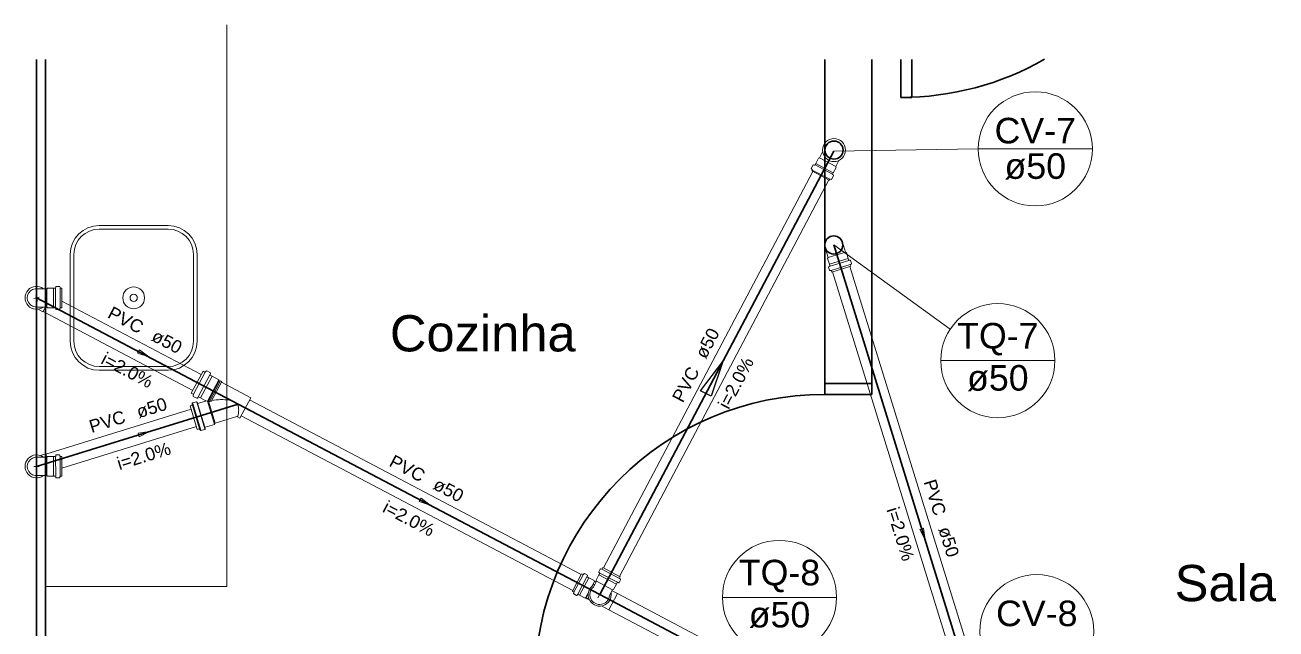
# Model space of a CAD drawing. Header units: inches. Extents: x -27 to 114, y -35 to 60.
# Drawn here: x 61.828 to 65.28, y -28.29 to -26.622 of the extents above; entities that cross this region are included whole.
import ezdxf

# ---------------------------------------------------------------- set-up
doc = ezdxf.new("R2010")
doc.units = ezdxf.units.IN
doc.header["$LTSCALE"] = 10
doc.header["$MEASUREMENT"] = 0
for name, color, linetype, lineweight in [('CV-Colunas', 6, 'Continuous', 30), ('CV-Indicação coluna', 5, 'Continuous', 20), ('CV-Sentido tubo', 8, 'Continuous', 20), ('CV-Seção tubo', 160, 'Continuous', 20), ('CV-Textos coluna', 7, 'Continuous', 20), ('CV-Textos tubo', 7, 'Continuous', 20), ('CV-Tubos detalhe', 6, 'Continuous', 30), ('Simbolos', 160, 'Continuous', 20), ('Simbolos_int', 5, 'Continuous', 5), ('TQ-Colunas', 6, 'Continuous', 30), ('TQ-Indicação coluna', 5, 'Continuous', 20), ('TQ-Sentido tubo', 8, 'Continuous', 20), ('TQ-Seção tubo', 160, 'Continuous', 20), ('TQ-Textos coluna', 7, 'Continuous', 20), ('TQ-Textos tubo', 7, 'Continuous', 20), ('TQ-Tubos detalhe', 6, 'Continuous', 30), ('xeixo', 3, 'Continuous', 20), ('xjanela-porta', 253, 'Continuous', 30), ('xmoveis', 253, 'Continuous', 20), ('xparede', 7, 'Continuous', 30), ('xtexto', 7, 'Continuous', 20)]:
    doc.layers.add(name, color=color, linetype=linetype, lineweight=lineweight)
doc.styles.add('Arial', font='arial.ttf')
doc.dimstyles.get("Standard").update_dxf_attribs({"dimtxt": 0.18, "dimasz": 0.18, "dimexe": 0.18, "dimexo": 0.0625, "dimgap": 0.09, "dimtad": 0, "dimtih": 1, "dimtoh": 1, "dimdec": 4, "dimzin": 0, "dimdsep": 46, "dimtxsty": 'Standard', "dimcen": 0.09, "dimadec": 0, "dimazin": 0, "dimtfac": 1, "dimtdec": 4, "dimtofl": 0, "dimtmove": 0, "dimatfit": 3, "dimfxl": 0, "dimtolj": 1, "dimtzin": 0, "dimarcsym": 0})

# ---------------------------------------------------------------- blocks, each defined once
blk = doc.blocks.new('_Closed')
at = {"color": 0, "linetype": 'ByBlock', "lineweight": -2}
for p, q in [((-1, 0.166667), (0, 0)), ((-1, 0.166667), (-1, -0.166667)), ((0, 0), (-1, -0.166667)), ((0, 0), (-1, 0))]:
    blk.add_line(p, q, dxfattribs=at)

msp = doc.modelspace()

# ---------------------------------------------------------------- linework, layer by layer
at = {"layer": 'CV-Colunas', "linetype": 'Continuous'}
msp.add_circle((64.0608, -26.9679), 0.025, dxfattribs=at)
at = {"layer": 'CV-Indicação coluna'}
for p, q in [((64.0602, -26.9704), (64.4587, -26.9645)), ((64.4587, -26.9645), (64.7737, -26.9645))]:
    msp.add_line(p, q, dxfattribs=at)
for centre in [(64.6162, -26.9645), (64.6204, -28.2975)]:
    msp.add_circle(centre, 0.1575, dxfattribs=at)
at = {"layer": 'CV-Seção tubo'}
for p, q in [((63.4248, -28.1217), (64.0022, -27.0268)), ((63.4691, -28.145), (64.0464, -27.0502))]:
    msp.add_line(p, q, dxfattribs=at)
at = {"layer": 'CV-Tubos detalhe'}
msp.add_line((63.4143, -28.1953), (64.0602, -26.9704), dxfattribs=at)
at = {"layer": 'Simbolos'}
for p, q in [((64.0104, -27.0051), (64.0182, -26.9903)), ((64.0182, -26.9903), (64.0209, -26.9895)), ((64.0295, -26.9731), (64.0209, -26.9895)), ((63.9982, -27.0185), (64.0034, -27.0088)), ((63.9984, -27.0198), (64.0007, -27.0218)), ((63.9996, -27.0255), (64.0009, -27.0231)), ((64.0479, -27.0509), (63.9996, -27.0255)), ((64.0045, -27.0083), (64.007, -27.0093)), ((64.0084, -27.0089), (64.0103, -27.0054)), ((64.0103, -27.0054), (64.0104, -27.0051)), ((64.0586, -27.0306), (64.0664, -27.0158)), ((64.0742, -26.9967), (64.0656, -27.013)), ((64.0664, -27.0158), (64.0656, -27.013)), ((64.0479, -27.0509), (64.0491, -27.0485)), ((64.0533, -27.0487), (64.0503, -27.0479)), ((64.0544, -27.0481), (64.0595, -27.0384)), ((64.0566, -27.0343), (64.0585, -27.0308)), ((64.0593, -27.0372), (64.057, -27.0357)), ((64.0585, -27.0308), (64.0586, -27.0306)), ((64.0927, -27.2497), (64.0843, -27.2225)), ((64.0445, -27.2646), (64.0361, -27.2374)), ((64.0431, -27.2669), (64.0445, -27.2646)), ((64.0481, -27.2829), (64.0431, -27.2669)), ((64.0952, -27.2508), (64.0927, -27.2497)), ((64.1001, -27.2668), (64.0952, -27.2508)), ((64.1002, -27.267), (64.1001, -27.2668)), ((64.1016, -27.2716), (64.1002, -27.267)), ((64.0485, -27.2995), (64.0459, -27.2912)), ((64.0463, -27.29), (64.0489, -27.2889)), ((64.0481, -27.2831), (64.0481, -27.2829)), ((64.0495, -27.2877), (64.0481, -27.2831)), ((64.0495, -27.3003), (64.0526, -27.3001)), ((64.0549, -27.3049), (64.0536, -27.3008)), ((64.1069, -27.2888), (64.0549, -27.3049)), ((64.1056, -27.2717), (64.1029, -27.2722)), ((64.1069, -27.2888), (64.1057, -27.2847)), ((64.1087, -27.2819), (64.1061, -27.2835)), ((64.1092, -27.2807), (64.1066, -27.2724)), ((61.8887, -27.3507), (61.8634, -27.3507)), ((61.8905, -27.3487), (61.8887, -27.3507)), ((61.9072, -27.3487), (61.8905, -27.3487)), ((61.9074, -27.3487), (61.9072, -27.3487)), ((61.9122, -27.3487), (61.9074, -27.3487)), ((61.9135, -27.345), (61.9132, -27.3477)), ((61.9232, -27.3442), (61.9144, -27.3442)), ((61.9242, -27.345), (61.925, -27.348)), ((61.9302, -27.3487), (61.926, -27.3487)), ((61.9302, -27.4032), (61.9302, -27.3487)), ((61.8887, -27.4012), (61.8634, -27.4012)), ((61.8646, -27.4074), (61.8776, -27.4149)), ((61.8904, -27.4032), (61.8887, -27.4012)), ((61.9072, -27.4032), (61.8904, -27.4032)), ((61.9074, -27.4032), (61.9072, -27.4032)), ((61.9122, -27.4032), (61.9074, -27.4032)), ((61.9134, -27.407), (61.9132, -27.4042)), ((61.9232, -27.4077), (61.9145, -27.4077)), ((61.9242, -27.407), (61.9249, -27.404)), ((61.9302, -27.4032), (61.926, -27.4032)), ((62.3196, -27.5785), (62.2873, -27.6389)), ((62.3196, -27.5785), (62.3245, -27.581)), ((62.3286, -27.5781), (62.3259, -27.581)), ((62.3301, -27.5778), (62.3398, -27.583)), ((62.3404, -27.5847), (62.339, -27.5877)), ((62.3397, -27.5892), (62.3447, -27.5919)), ((62.3447, -27.5919), (62.3448, -27.5922)), ((62.3448, -27.5922), (62.3634, -27.6021)), ((62.3634, -27.6021), (62.3643, -27.6052)), ((62.3643, -27.6052), (62.3672, -27.6067)), ((62.3672, -27.6067), (62.3682, -27.6053)), ((62.3682, -27.6053), (62.3715, -27.6071)), ((62.3707, -27.6086), (62.3715, -27.6071)), ((62.3707, -27.6086), (62.4514, -27.6517)), ((62.2873, -27.6389), (62.2922, -27.6415)), ((62.292, -27.6465), (62.2929, -27.6427)), ((62.2927, -27.648), (62.3024, -27.6531)), ((62.304, -27.6526), (62.3058, -27.6499)), ((62.3074, -27.6496), (62.3124, -27.6523)), ((62.2841, -27.674), (62.2892, -27.6725)), ((62.2841, -27.674), (62.3038, -27.7395)), ((62.2899, -27.6675), (62.2901, -27.6713)), ((62.2902, -27.6722), (62.3099, -27.7377)), ((62.2908, -27.6662), (62.3013, -27.6631)), ((62.3025, -27.664), (62.325, -27.7375)), ((62.303, -27.6637), (62.3041, -27.6668)), ((62.3057, -27.6677), (62.3257, -27.6614)), ((62.3124, -27.6523), (62.3128, -27.6522)), ((62.3128, -27.6522), (62.3258, -27.6592)), ((62.3512, -27.7252), (62.3317, -27.6609)), ((62.3373, -27.6625), (62.3424, -27.6615)), ((62.3528, -27.7221), (62.413, -27.7038)), ((62.4144, -27.704), (62.4214, -27.7077)), ((62.3038, -27.7395), (62.309, -27.7378)), ((62.3126, -27.7417), (62.3103, -27.7385)), ((62.3139, -27.7424), (62.3244, -27.7392)), ((62.3252, -27.7377), (62.3246, -27.7345)), ((62.3254, -27.733), (62.3512, -27.7252)), ((62.3512, -27.7252), (62.3528, -27.7221)), ((61.8634, -27.8161), (61.8887, -27.8162)), ((61.8711, -27.8116), (61.8854, -27.807)), ((61.8904, -27.8142), (61.8887, -27.8162)), ((61.9072, -27.8142), (61.8904, -27.8142)), ((61.9074, -27.8142), (61.9072, -27.8142)), ((61.9122, -27.8142), (61.9074, -27.8142)), ((61.9135, -27.8105), (61.9132, -27.8132)), ((61.9232, -27.8097), (61.9145, -27.8097)), ((61.9242, -27.8104), (61.9249, -27.8134)), ((61.9302, -27.8142), (61.926, -27.8142)), ((61.9302, -27.8142), (61.9302, -27.8687)), ((61.8887, -27.8667), (61.8634, -27.8667)), ((61.8904, -27.8687), (61.8887, -27.8667)), ((61.9072, -27.8687), (61.8904, -27.8687)), ((61.9074, -27.8687), (61.9072, -27.8687)), ((61.9122, -27.8687), (61.9074, -27.8687)), ((61.9134, -27.8725), (61.9132, -27.8697)), ((61.9232, -27.8732), (61.9144, -27.8732)), ((61.9242, -27.8725), (61.9249, -27.8694)), ((61.9302, -27.8687), (61.926, -27.8687)), ((63.4156, -28.1247), (63.4115, -28.1325)), ((63.4117, -28.1337), (63.414, -28.1352)), ((63.4167, -28.1242), (63.4197, -28.1249)), ((63.4228, -28.1206), (63.4208, -28.1244)), ((63.4228, -28.1206), (63.471, -28.1461)), ((63.3388, -28.1863), (63.3642, -28.138)), ((63.3642, -28.138), (63.3679, -28.14)), ((63.3712, -28.1375), (63.3692, -28.1398)), ((63.3725, -28.1373), (63.3802, -28.1414)), ((63.3808, -28.1425), (63.3797, -28.1451)), ((63.3801, -28.1464), (63.3843, -28.1487)), ((63.3843, -28.1487), (63.3994, -28.1566)), ((63.4052, -28.1583), (63.3967, -28.1744)), ((63.3994, -28.1566), (63.4, -28.1592)), ((63.4, -28.1592), (63.4037, -28.1612)), ((63.4022, -28.1603), (63.4031, -28.1591)), ((63.4031, -28.1591), (63.4044, -28.1598)), ((63.4121, -28.141), (63.4043, -28.1558)), ((63.4043, -28.1558), (63.4052, -28.1583)), ((63.4122, -28.1408), (63.4121, -28.141)), ((63.4144, -28.1366), (63.4122, -28.1408)), ((63.4603, -28.1664), (63.4525, -28.1812)), ((63.4604, -28.1662), (63.4603, -28.1664)), ((63.4626, -28.162), (63.4604, -28.1662)), ((63.4665, -28.1626), (63.464, -28.1616)), ((63.4718, -28.1543), (63.4677, -28.1621)), ((63.471, -28.1461), (63.4691, -28.1498)), ((63.4716, -28.1531), (63.4693, -28.151)), ((63.3388, -28.1863), (63.3425, -28.1882)), ((63.3423, -28.1924), (63.3431, -28.1894)), ((63.3429, -28.1935), (63.3506, -28.1976)), ((63.3518, -28.1974), (63.3533, -28.1951)), ((63.3547, -28.1947), (63.3589, -28.1969)), ((63.3589, -28.1969), (63.3739, -28.2048)), ((63.4499, -28.1818), (63.4414, -28.198)), ((63.4484, -28.1847), (63.4632, -28.1925)), ((63.4525, -28.1812), (63.4499, -28.1818)), ((63.3739, -28.2048), (63.3764, -28.2038)), ((63.3764, -28.2038), (63.3855, -28.2086)), ((63.3786, -28.205), (63.3781, -28.2065)), ((63.3781, -28.2065), (63.3806, -28.2077)), ((63.3815, -28.2065), (63.3806, -28.2077)), ((63.4195, -28.2266), (63.4397, -28.2372))]:
    msp.add_line(p, q, dxfattribs=at)
msp.add_circle((64.0608, -26.9679), 0.0318, dxfattribs=at)
for centre, radius, start, end in [((63.9991, -27.019), 0.001, 152.1937, 227.1937), ((64, -27.0226), 0.001, 332.1937, 47.1937), ((64.0042, -27.0093), 0.001, 67.1937, 152.1937), ((64.0075, -27.0084), 0.001, 247.1937, 332.1937), ((64.05, -27.0489), 0.001, 77.1937, 152.1937), ((64.0535, -27.0477), 0.001, 257.1937, 332.1937), ((64.0575, -27.0348), 0.001, 152.1937, 237.1937), ((64.0586, -27.0379), 0.001, 332.1937, 57.1937), ((64.0602, -27.2299), 0.0253, 17.196, 197.196), ((64.0469, -27.2909), 0.001, 112.196, 197.196), ((64.0494, -27.2992), 0.001, 197.196, 272.196), ((64.0486, -27.288), 0.001, 292.196, 17.196), ((64.0526, -27.3011), 0.001, 17.196, 92.196), ((64.1026, -27.2713), 0.001, 197.196, 282.196), ((64.1056, -27.2727), 0.001, 17.196, 102.196), ((64.1066, -27.2844), 0.001, 122.196, 197.196), ((64.1082, -27.281), 0.001, 302.196, 17.196), ((61.8602, -27.3759), 0.0255, 82.8188, 277.166), ((61.9122, -27.3477), 0.001, 269.992, 354.992), ((61.9144, -27.3452), 0.001, 89.9924, 174.992), ((61.9232, -27.3452), 0.001, 14.992, 89.9924), ((61.9259, -27.3477), 0.001, 194.992, 269.992), ((61.9122, -27.4042), 0.001, 4.992, 89.9924), ((61.9145, -27.4067), 0.001, 184.992, 269.992), ((61.9232, -27.4067), 0.001, 269.992, 344.992), ((61.926, -27.4042), 0.001, 89.9924, 164.9924), ((62.3251, -27.5799), 0.00125, 241.866, 316.866), ((62.3296, -27.579), 0.00125, 61.8664, 136.866), ((62.3403, -27.5881), 0.00125, 156.867, 241.866), ((62.3393, -27.5841), 0.00125, 336.866, 61.8664), ((62.2932, -27.6469), 0.00125, 166.866, 241.866), ((62.2916, -27.6426), 0.00125, 346.867, 61.8664), ((62.3068, -27.6507), 0.00125, 61.8664, 146.866), ((62.2887, -27.6713), 0.00125, 286.866, 1.8667), ((62.2911, -27.6673), 0.00125, 106.866, 181.867), ((62.3016, -27.6641), 0.00125, 21.8663, 106.866), ((62.3029, -27.652), 0.00125, 241.866, 326.866), ((62.3052, -27.6663), 0.00125, 201.866, 286.866), ((62.3252, -27.6603), 0.00125, 286.866, 61.8664), ((62.3215, -27.8766), 0.216, 86.4568, 88.6887), ((62.3892, -27.9335), 0.2777, 100.544, 101.317), ((62.3892, -27.9335), 0.2777, 94.3582, 99.4946), ((62.3665, -27.794), 0.1375, 79.3557, 89.2488), ((62.3802, -27.7212), 0.0634, 59.7844, 79.3557), ((62.4076, -27.6743), 0.00913, 24.8784, 59.7844), ((62.3288, -27.6922), 0.0896, 8.0184, 14.0174), ((62.3629, -27.6872), 0.0551, 353.425, 8.0184), ((62.4136, -27.7055), 0.00187, 61.8663, 106.866), ((62.3863, -27.6901), 0.0315, 333.675, 353.425), ((62.3094, -27.7391), 0.00125, 31.8664, 106.866), ((62.3135, -27.741), 0.00125, 211.866, 286.866), ((62.324, -27.7378), 0.00125, 286.866, 11.8664), ((62.3256, -27.7342), 0.00125, 106.866, 191.866), ((61.8602, -27.8414), 0.0255, 82.8271, 277.1747), ((61.9122, -27.8132), 0.001, 270.0007, 355.0007), ((61.9144, -27.8107), 0.001, 90.0007, 175.0007), ((61.9232, -27.8107), 0.001, 15.0007, 90.0007), ((61.9259, -27.8132), 0.001, 195.0007, 270.0007), ((61.9122, -27.8697), 0.001, 5.0007, 90.0007), ((61.9145, -27.8722), 0.001, 185.0007, 270.0007), ((61.9232, -27.8722), 0.001, 270.0007, 345.0007), ((61.9259, -27.8697), 0.001, 90.0007, 165.0007), ((63.4124, -28.1329), 0.001, 152.201, 237.201), ((63.4165, -28.1252), 0.001, 77.2014, 152.201), ((63.42, -28.1239), 0.001, 257.201, 332.201), ((63.3684, -28.1391), 0.001, 242.201, 317.201), ((63.372, -28.1382), 0.001, 62.2014, 137.201), ((63.3806, -28.1456), 0.001, 157.201, 242.201), ((63.3798, -28.1423), 0.001, 337.201, 62.2014), ((63.4135, -28.1361), 0.001, 332.201, 57.2014), ((63.4635, -28.1624), 0.001, 67.2014, 152.201), ((63.4668, -28.1616), 0.001, 247.201, 332.201), ((63.4699, -28.1503), 0.001, 152.201, 227.201), ((63.4709, -28.1539), 0.001, 332.201, 47.2014), ((63.3433, -28.1926), 0.001, 167.201, 242.201), ((63.3421, -28.1891), 0.001, 347.201, 62.2014), ((63.3511, -28.1967), 0.001, 242.201, 327.201), ((63.3542, -28.1955), 0.001, 62.2014, 147.201), ((63.4143, -28.1953), 0.0273, 130.154, 354.249)]:
    msp.add_arc(centre, radius, start, end, dxfattribs=at)
at = {"layer": 'Simbolos_int'}
for p, q in [((64.0656, -27.013), (64.0209, -26.9895)), ((64.0491, -27.0485), (64.0009, -27.0231)), ((64.0566, -27.0343), (64.0084, -27.0089)), ((64.0586, -27.0306), (64.0104, -27.0051)), ((64.0445, -27.2646), (64.0927, -27.2497)), ((64.0481, -27.2831), (64.1002, -27.267)), ((64.1018, -27.2723), (64.0498, -27.2884)), ((64.1054, -27.284), (64.0534, -27.3001)), ((61.8602, -27.3759), (61.8585, -27.3699)), ((61.8602, -27.3759), (61.8672, -27.374)), ((61.8887, -27.3507), (61.8887, -27.4012)), ((61.9074, -27.3487), (61.9074, -27.4032)), ((61.9129, -27.4032), (61.9129, -27.3487)), ((61.9252, -27.4032), (61.9252, -27.3487)), ((61.8602, -27.3759), (61.853, -27.378)), ((61.8602, -27.3759), (61.8626, -27.3846)), ((61.8853, -27.4012), (61.8776, -27.4149)), ((62.3253, -27.5815), (62.293, -27.6419)), ((62.3386, -27.5886), (62.3063, -27.649)), ((62.3128, -27.6522), (62.3448, -27.5922)), ((62.3319, -27.661), (62.3634, -27.6021)), ((62.3343, -27.6612), (62.3643, -27.6052)), ((62.3682, -27.6053), (62.3376, -27.6626)), ((62.3715, -27.6071), (62.3423, -27.6617)), ((62.2911, -27.6673), (62.3135, -27.741)), ((62.3044, -27.6678), (62.3244, -27.7333)), ((62.3343, -27.6612), (62.3528, -27.7221)), ((62.4514, -27.6517), (62.4214, -27.7077)), ((61.8883, -27.8162), (61.8854, -27.807)), ((61.8887, -27.8667), (61.8887, -27.8162)), ((61.9074, -27.8687), (61.9074, -27.8142)), ((61.9129, -27.8142), (61.913, -27.8687)), ((61.9252, -27.8142), (61.9252, -27.8687)), ((61.8602, -27.8414), (61.8527, -27.8414)), ((61.8602, -27.8414), (61.8602, -27.8352)), ((61.8602, -27.8414), (61.8602, -27.8504)), ((61.8602, -27.8414), (61.8674, -27.8414)), ((63.4205, -28.1251), (63.4687, -28.1505)), ((63.3432, -28.1886), (63.3686, -28.1404)), ((63.3538, -28.1942), (63.3792, -28.146)), ((63.3589, -28.1969), (63.3843, -28.1487)), ((63.4, -28.1592), (63.3937, -28.1711)), ((63.4499, -28.1818), (63.4052, -28.1583)), ((63.4604, -28.1662), (63.4122, -28.1408)), ((63.4148, -28.1359), (63.463, -28.1613)), ((63.3764, -28.2038), (63.3827, -28.1919)), ((63.4052, -28.1905), (63.4234, -28.2)), ((63.4195, -28.1853), (63.4095, -28.2043)), ((63.4143, -28.1953), (63.4195, -28.1853)), ((63.4397, -28.2372), (63.4632, -28.1925))]:
    msp.add_line(p, q, dxfattribs=at)
msp.add_circle((64.0608, -26.9679), 0.0255, dxfattribs=at)
for centre, start, end in [((61.8602, -27.3759), 52.853, 307.132), ((61.8602, -27.8414), 52.6672, 307.1397), ((63.4143, -28.1953), 115.062, 9.3407)]:
    msp.add_arc(centre, 0.0318, start, end, dxfattribs=at)
at = {"layer": 'TQ-Colunas', "linetype": 'Continuous'}
msp.add_circle((64.0602, -27.2299), 0.025, dxfattribs=at)
at = {"layer": 'TQ-Indicação coluna'}
for p, q in [((64.0602, -27.2299), (64.3812, -27.4628)), ((64.3554, -27.5493), (64.6704, -27.5493)), ((63.7529, -28.2032), (64.0679, -28.2032))]:
    msp.add_line(p, q, dxfattribs=at)
for centre in [(64.5129, -27.5493), (63.9104, -28.2032)]:
    msp.add_circle(centre, 0.1575, dxfattribs=at)
at = {"layer": 'TQ-Sentido tubo'}
for points in [[(62.1417, -27.5244), (62.1073, -27.5062)], [(62.1419, -27.7544), (62.1048, -27.7659)], [(62.9187, -27.934), (62.8843, -27.9159)], [(64.3027, -28.0136), (64.2912, -27.9764)]]:
    msp.add_lwpolyline(points, dxfattribs=at)
at = {"layer": 'TQ-Seção tubo'}
for p, q in [((64.057, -27.3042), (64.4828, -28.68)), ((64.1048, -27.2894), (64.5305, -28.6651)), ((61.9302, -27.3846), (62.3148, -27.5874)), ((61.8783, -27.4138), (62.2913, -27.6315)), ((61.8856, -27.8074), (62.2869, -27.6834)), ((62.4482, -27.6577), (63.3631, -28.14)), ((62.4246, -27.7018), (63.3398, -28.1843)), ((61.9302, -27.846), (62.3013, -27.7313)), ((63.4631, -28.1927), (64.4444, -28.7101)), ((63.4398, -28.237), (64.4211, -28.7543))]:
    msp.add_line(p, q, dxfattribs=at)
at = {"layer": 'TQ-Tubos detalhe'}
for p, q in [((64.0602, -27.2299), (64.5431, -28.7904)), ((61.8602, -27.3759), (62.4168, -27.6694)), ((61.8602, -27.8414), (62.4168, -27.6694)), ((62.4168, -27.6694), (63.4143, -28.1953)), ((63.4143, -28.1953), (64.5431, -28.7904))]:
    msp.add_line(p, q, dxfattribs=at)
at = {"layer": 'xeixo'}
for p, q in [((63.4142, -28.1954), (64.0602, -26.9704)), ((64.0602, -27.2299), (65.1282, -30.6809)), ((61.8602, -27.3759), (64.5432, -28.7904)), ((61.8602, -27.8414), (62.4167, -27.6694))]:
    msp.add_line(p, q, dxfattribs=at)
at = {"layer": 'xjanela-porta'}
for p, q in [((64.2452, -26.8224), (64.2452, -26.7174)), ((64.2752, -26.7174), (64.2752, -26.8224)), ((64.2752, -26.8224), (64.2452, -26.8224))]:
    msp.add_line(p, q, dxfattribs=at)
msp.add_lwpolyline([(64.0352, -27.6124), (64.0352, -27.6424), (64.1652, -27.6424), (64.1652, -27.6124)], dxfattribs=at)
for centre, start, end in [((64.2452, -26.0224), 270, 299.721), ((64.0352, -28.4424), 90, 180)]:
    msp.add_arc(centre, 0.8, start, end, dxfattribs=at)
at = {"layer": 'xmoveis'}
for p, q in [((62.3852, -26.6224), (62.3852, -26.7174)), ((62.3852, -26.7174), (62.3852, -28.1729)), ((62.2232, -27.1759), (62.0332, -27.1759)), ((62.2232, -27.1859), (62.0332, -27.1859)), ((61.9532, -27.2559), (61.9532, -27.4959)), ((61.9632, -27.2559), (61.9632, -27.4959)), ((62.2932, -27.4959), (62.2932, -27.2559)), ((62.3032, -27.4959), (62.3032, -27.2559)), ((62.0332, -27.5659), (62.2232, -27.5659)), ((62.0332, -27.5759), (62.2232, -27.5759)), ((62.3852, -28.1729), (61.8852, -28.1729))]:
    msp.add_line(p, q, dxfattribs=at)
for radius in [0.03, 0.01]:
    msp.add_circle((62.1282, -27.3759), radius, dxfattribs=at)
for centre, radius, start, end in [((62.0332, -27.2559), 0.08, 90, 180), ((62.0332, -27.2559), 0.07, 90, 180), ((62.2232, -27.2559), 0.08, 0, 90), ((62.2232, -27.2559), 0.07, 0, 90), ((62.0332, -27.4959), 0.08, 180, 270), ((62.0332, -27.4959), 0.07, 180, 270), ((62.2232, -27.4959), 0.08, 270, 0), ((62.2232, -27.4959), 0.07, 270, 0)]:
    msp.add_arc(centre, radius, start, end, dxfattribs=at)
at = {"layer": 'xparede'}
for p, q in [((61.8602, -29.9224), (61.8602, -26.7174)), ((61.8852, -29.9224), (61.8852, -26.7174)), ((64.0352, -26.7174), (64.0352, -27.6124)), ((64.1652, -27.6124), (64.1652, -26.7174)), ((64.0352, -27.6124), (64.1652, -27.6124))]:
    msp.add_line(p, q, dxfattribs=at)

# ---------------------------------------------------------------- block references
at = {"layer": 'TQ-Sentido tubo'}
for p, xscale, yscale, zscale, rotation in [((62.1697, -27.5391), 0.03170202377216724, 0.03170202377216724, 0.03170202377216724, 332.2008254414978), ((62.1722, -27.745), 0.03170202377216325, 0.03170202377216325, 0.03170202377216325, 17.17731338345815), ((62.9468, -27.9488), 0.03170202377216276, 0.03170202377216276, 0.03170202377216276, 332.2027178205314), ((64.3121, -28.0439), 0.03170202377216953, 0.03170202377216953, 0.03170202377216953, 287.1966955143964)]:
    msp.add_blockref('_Closed', p, dxfattribs=dict(at, xscale=xscale, yscale=yscale, zscale=zscale, rotation=rotation))

# ---------------------------------------------------------------- texts
at = {"layer": 'CV-Textos coluna', "char_height": 0.0706, "attachment_point": 8, "line_spacing_factor": 0.798, "style": 'Arial'}
for s, insert, width in [('CV-7', (64.6162, -26.9504), 0.248875), ('ø50', (64.6162, -27.0492), 0.188122), ('CV-8', (64.6204, -28.2835), 0.248875)]:
    msp.add_mtext(s, dxfattribs=dict(at, insert=insert, width=width))
at = {"layer": 'CV-Textos tubo', "char_height": 0.0353, "rotation": 62.1952, "line_spacing_factor": 0.798, "style": 'Arial'}
for s, insert, width, attachment_point in [('ø50', (63.7076, -27.5473), 0.095011, 7), ('i=2.0%', (63.8061, -27.6193), 0.170374, 8), ('PVC', (63.6914, -27.5785), 0.113582, 9)]:
    msp.add_mtext(s, dxfattribs=dict(at, insert=insert, width=width, attachment_point=attachment_point))
at = {"layer": 'TQ-Textos coluna', "char_height": 0.0706, "attachment_point": 8, "line_spacing_factor": 0.798, "style": 'Arial'}
for s, insert, width in [('TQ-7', (64.5129, -27.5352), 0.248342), ('ø50', (64.5129, -27.634), 0.188122), ('TQ-8', (63.9104, -28.1892), 0.248342), ('ø50', (63.9104, -28.2879), 0.188122)]:
    msp.add_mtext(s, dxfattribs=dict(at, insert=insert, width=width))
at = {"layer": 'TQ-Textos tubo', "char_height": 0.0353, "line_spacing_factor": 0.798, "style": 'Arial'}
for s, insert, width, attachment_point, rotation in [('PVC', (62.1429, -27.4766), 0.113582, 9, 332.1998), ('ø50', (62.1741, -27.4931), 0.095011, 7, 332.1998), ('i=2.0%', (62.1021, -27.5916), 0.170374, 8, 332.1998), ('ø50', (62.1428, -27.7096), 0.095011, 7, 17.1732), ('PVC', (62.109, -27.7198), 0.113582, 9, 17.1732), ('i=2.0%', (62.1615, -27.8298), 0.170374, 8, 17.1732), ('PVC', (62.9199, -27.8864), 0.113582, 9, 332.2023), ('ø50', (62.9511, -27.9029), 0.095011, 7, 332.2023), ('PVC', (64.3371, -27.9808), 0.113582, 9, 287.196), ('i=2.0%', (62.8791, -28.0014), 0.170374, 8, 332.2023), ('i=2.0%', (64.2271, -28.0333), 0.170374, 8, 287.196), ('ø50', (64.3476, -28.0145), 0.095011, 7, 287.196)]:
    msp.add_mtext(s, dxfattribs=dict(at, insert=insert, width=width, attachment_point=attachment_point, rotation=rotation))
at = {"layer": 'xtexto', "char_height": 0.1, "attachment_point": 8, "line_spacing_factor": 0.798, "style": 'Arial'}
for s, insert, width in [('Cozinha', (63.0916, -27.5252), 0.706149), ('Sala', (65.1407, -28.2149), 0.390379)]:
    msp.add_mtext(s, dxfattribs=dict(at, insert=insert, width=width))

# ---------------------------------------------------------------- leaders
at = {"layer": 'CV-Sentido tubo'}
msp.add_leader([(63.7537, -27.5516), (63.7208, -27.6141)], dimstyle='Standard', override={"dimasz": 0.1, "dimldrblk": 'Closed'}, dxfattribs=at)

doc.saveas('drawing.dxf')
